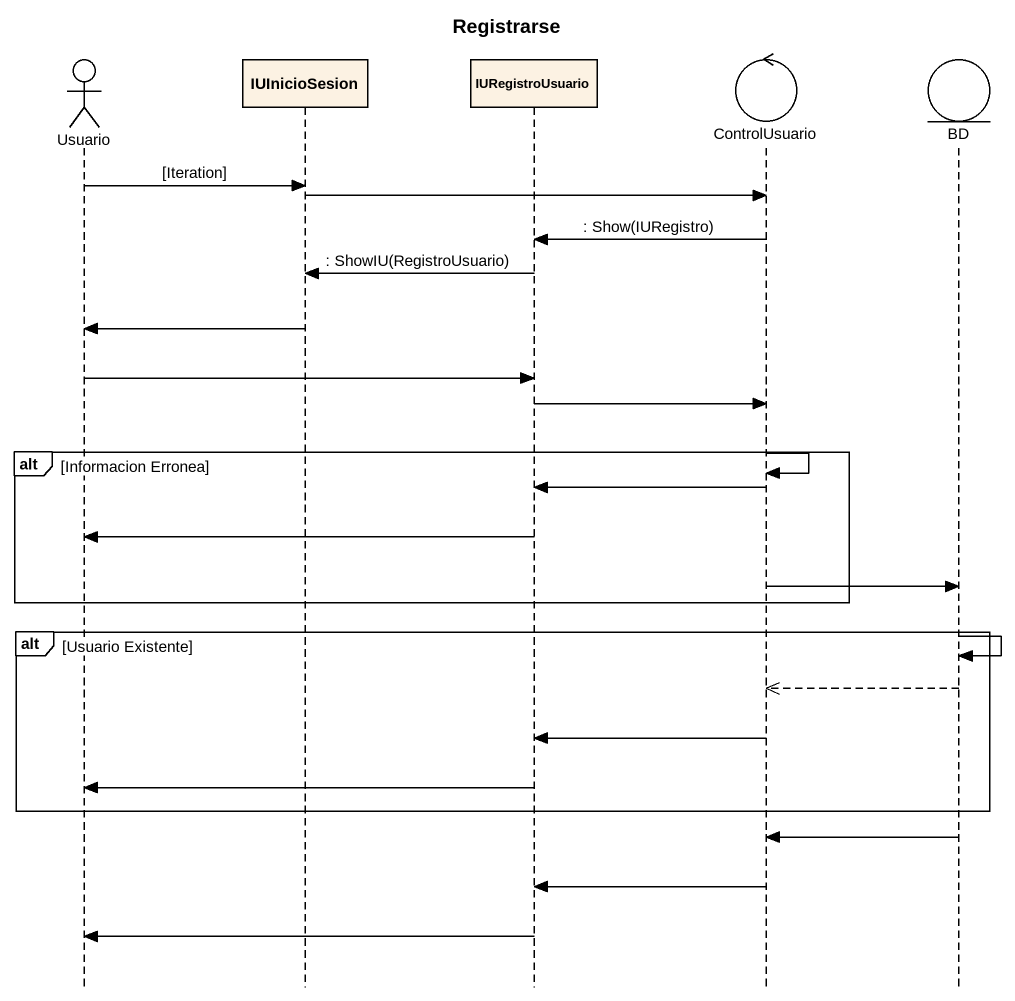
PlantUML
@startuml
title Registrarse
hide footbox
actor Usuario
participant IUInicioSesion
participant IURegistroUsuario
control ControlUsuario
entity BD

Usuario -> IUInicioSesion : [Iteration]
IUInicioSesion -> ControlUsuario
ControlUsuario -> IURegistroUsuario : : Show(IURegistro)
IURegistroUsuario -> IUInicioSesion : : ShowIU(RegistroUsuario)
IUInicioSesion -> Usuario
Usuario -> IURegistroUsuario
IURegistroUsuario -> ControlUsuario
alt Informacion Erronea
  ControlUsuario -> ControlUsuario
  ControlUsuario -> IURegistroUsuario
  IURegistroUsuario -> Usuario
  ControlUsuario -> BD
end
alt Usuario Existente
  BD -> BD
  BD -->> ControlUsuario
  ControlUsuario -> IURegistroUsuario
  IURegistroUsuario -> Usuario
end
BD -> ControlUsuario
ControlUsuario -> IURegistroUsuario
IURegistroUsuario -> Usuario
@enduml
